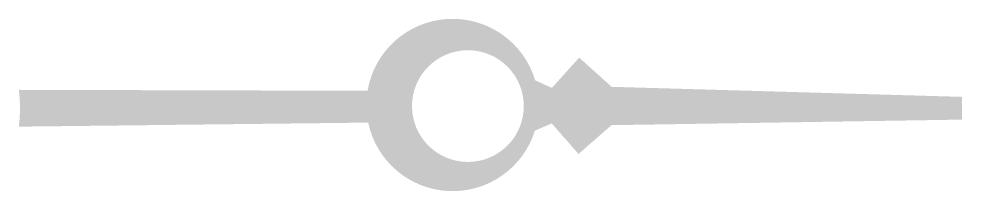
# Model space of a CAD drawing. Header units: millimetres. Extents: x 678.45 to 684.59, y 734.24 to 735.36.
import ezdxf

# ---------------------------------------------------------------- set-up
doc = ezdxf.new("R2010")
doc.units = ezdxf.units.MM

msp = doc.modelspace()

# ---------------------------------------------------------------- hatches: boundary and pattern name
h = msp.add_hatch(color=256)
h.set_gradient(color1=(247, 242, 129))
h.paths.add_polyline_path([(680.728, 734.6882, 0.773335), (681.8129, 734.6356), (681.9225, 734.683), (682.0972, 734.4837), (682.3112, 734.6714), (684.5929, 734.7077), (684.5939, 734.8559), (682.3128, 734.9212), (682.1012, 735.1116), (681.9239, 734.9145), (681.815, 734.9634, 0.794629), (680.7238, 734.8954), (678.4542, 734.9017, -0.060187), (678.4542, 734.6618)])
h.paths.add_polyline_path([(681.0131, 734.7958, -1), (681.7408, 734.7958, -1)], flags=16)

doc.saveas('drawing.dxf')
